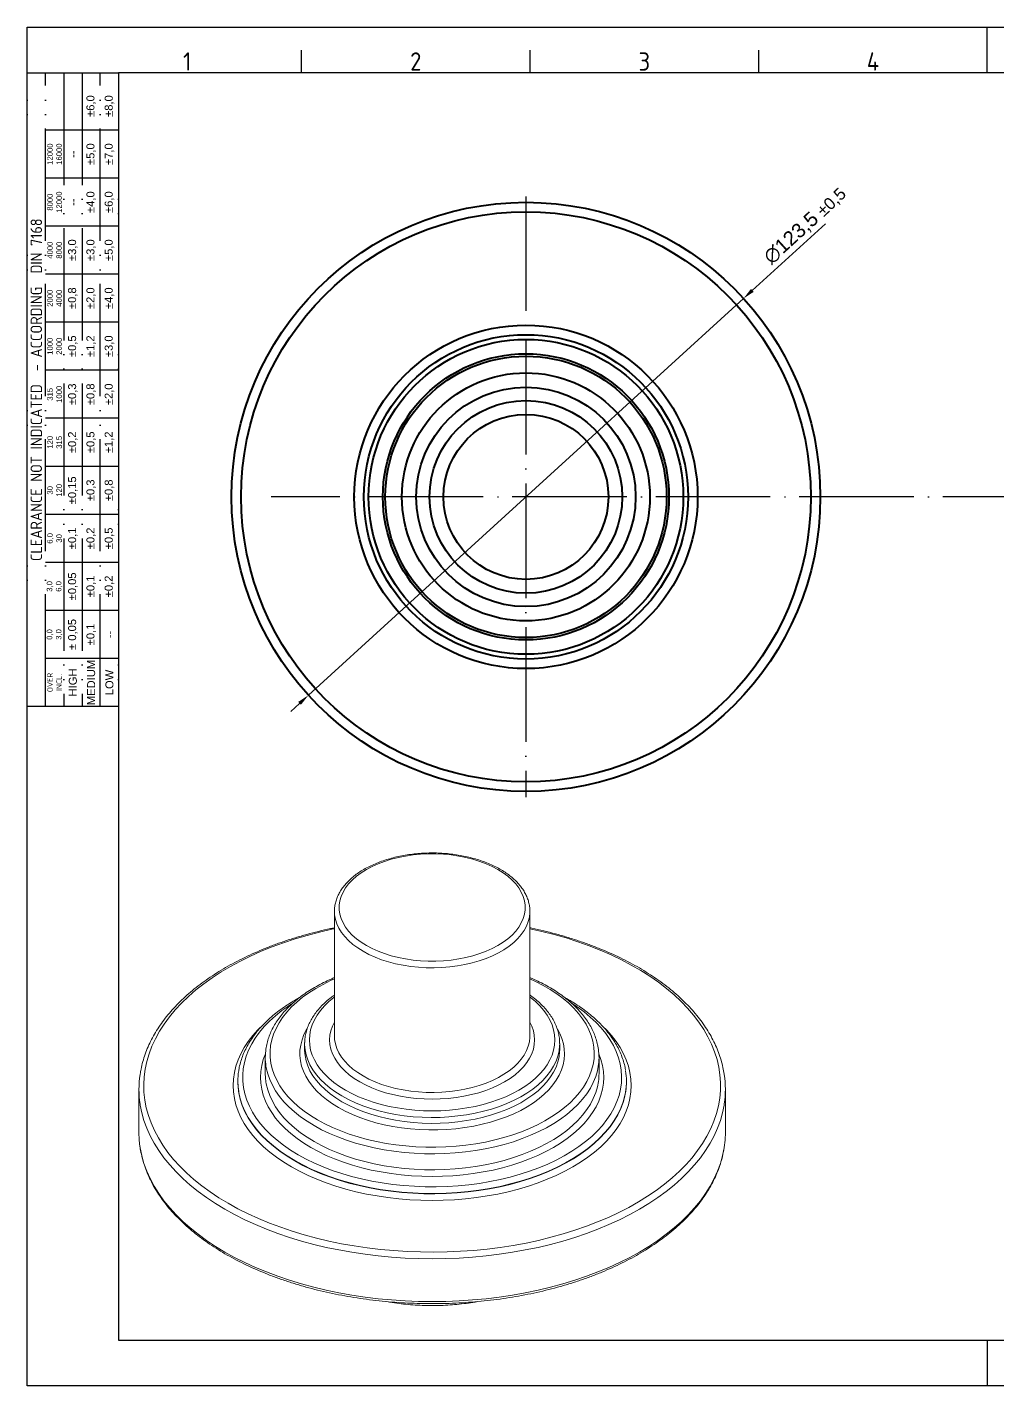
# Model space of a CAD drawing. Header units: millimetres. Extents: x 2452 to 2855, y 1106 to 1391.
# Drawn here: x 2452 to 2655.6, y 1106.5 to 1391.3 of the extents above; entities that cross this region are included whole.
import ezdxf
from ezdxf.enums import TextEntityAlignment as Align

# ---------------------------------------------------------------- set-up
doc = ezdxf.new("R2010")
doc.units = ezdxf.units.MM
doc.linetypes.add('ACAD_ISO04W100', pattern=[30, 24, -3, 0, -3])
doc.linetypes.add('ACAD_ISO05W100', pattern=[33, 24, -3, 0, -3, 0, -3])
for name, color, linetype, lineweight in [('AM_0', 7, 'Continuous', 40), ('AM_4', 1, 'ACAD_ISO04W100', 25), ('AM_5', 3, 'Continuous', 25), ('AM_BOR', 2, 'ACAD_ISO05W100', 35)]:
    doc.layers.add(name, color=color, linetype=linetype, lineweight=lineweight)
doc.styles.add('ACISOTS', font='isocp.shx', dxfattribs={"height": 1})
doc.styles.get("Standard").update_dxf_attribs({"font": 'arial.ttf'})
doc.dimstyles.new('ISO-25', dxfattribs={"dimtxt": 3, "dimasz": 2.5, "dimexe": 1.25, "dimexo": 0.625, "dimtad": 1, "dimtxsty": 'Standard', "dimcen": 2.5, "dimadec": 0, "dimazin": 0, "dimtfac": 1, "dimtmove": 0, "dimatfit": 3, "dimfxl": 1, "dimarcsym": 0})

# ---------------------------------------------------------------- blocks, each defined once
blk = doc.blocks.new('A3 ZTL')
for p, q in [((19.57, 280.82), (19.57, 9.78)), ((401.17, 280.82), (19.57, 280.82)), ((19.57, 9.78), (401.17, 9.78))]:
    blk.add_line(p, q)
at = {"layer": 'AM_BOR', "color": 135, "linetype": 'Continuous', "lineweight": 25}
for p, q in [((0, 0), (0, 290.61)), ((0, 290.61), (410.96, 290.61)), ((410.96, 0), (0, 0))]:
    blk.add_line(p, q, dxfattribs=at)
at = {"layer": 'AM_BOR', "color": 135, "lineweight": 25}
for p, q in [((205.48, 280.82), (205.48, 290.61)), ((58.71, 280.82), (58.71, 285.71)), ((107.63, 280.82), (107.63, 285.71)), ((156.56, 280.82), (156.56, 285.71)), ((3.91, 145.3), (3.91, 280.82)), ((7.83, 280.82), (7.83, 145.3)), ((11.74, 280.82), (11.74, 145.3)), ((15.66, 145.3), (15.66, 280.82)), ((19.57, 268.59), (3.91, 268.59)), ((19.57, 258.32), (3.91, 258.32)), ((19.57, 248.04), (3.91, 248.04)), ((19.57, 237.77), (3.91, 237.77)), ((19.57, 227.5), (3.91, 227.5)), ((19.57, 217.22), (3.91, 217.22)), ((19.57, 206.95), (3.91, 206.95)), ((19.57, 196.67), (3.91, 196.67)), ((19.57, 186.4), (3.91, 186.4)), ((19.57, 176.13), (3.91, 176.13)), ((19.57, 165.85), (3.91, 165.85)), ((19.57, 155.58), (3.91, 155.58)), ((205.48, 9.78), (205.48, 0))]:
    blk.add_line(p, q, dxfattribs=at)
blk.add_lwpolyline([(19.57, 145.3), (0, 145.3), (0, 280.82), (19.57, 280.82)], close=True, dxfattribs=at)
at = {"layer": 'AM_BOR', "color": 135, "lineweight": 25, "style": 'ACISOTS'}
for s, p in [('1', (34.25, 283.27)), ('2', (83.17, 283.27)), ('3', (132.09, 283.27)), ('4', (181.02, 283.27))]:
    blk.add_text(s, height=3.91, dxfattribs=at).set_placement(p, align=Align.MIDDLE)
at = {"layer": 'AM_BOR', "color": 135, "lineweight": 25, "attachment_point": 5, "rotation": 90}
for s, insert, char_height, width in [('±6,0', (13.7, 273.73), 1.712, 10.274), ('±8,0', (17.61, 273.73), 1.712, 10.274), ('12000\\P16000', (5.87, 263.45), 1.174, 10.274), ('±5,0', (13.7, 263.45), 1.712, 10.274), ('±7,0', (17.61, 263.45), 1.712, 10.274), ('--', (9.78, 263.45), 1.712, 10.274), ('8000\\P12000', (5.87, 253.18), 1.174, 10.274), ('--', (9.78, 253.18), 1.712, 10.274), ('±4,0', (13.7, 253.18), 1.712, 10.274), ('±6,0', (17.61, 253.18), 1.712, 10.274), ('{\\Fisocp.shx|c0;CLEARANCE NOT INDICATED  - ACCORDING  DIN 7168}', (1.96, 213.06), 2.4462, 135.5186), ('4000\\P8000', (5.87, 242.91), 1.174, 10.274), ('±3,0', (9.78, 242.91), 1.712, 10.274), ('±3,0', (13.7, 242.91), 1.712, 10.274), ('±5,0', (17.61, 242.91), 1.712, 10.274), ('2000\\P4000', (5.87, 232.63), 1.174, 10.274), ('±0,8', (9.78, 232.63), 1.712, 10.274), ('±2,0', (13.7, 232.63), 1.712, 10.274), ('±4,0', (17.61, 232.63), 1.712, 10.274), ('1000\\P2000', (5.87, 222.36), 1.174, 10.274), ('±0,5', (9.78, 222.36), 1.712, 10.274), ('±1,2', (13.7, 222.36), 1.712, 10.274), ('±3,0', (17.61, 222.36), 1.712, 10.274), ('315\\P1000', (5.87, 212.08), 1.174, 10.274), ('±0,3', (9.78, 212.08), 1.712, 10.274), ('±0,8', (13.7, 212.08), 1.712, 10.274), ('±2,0', (17.61, 212.08), 1.712, 10.274), ('±0,2', (9.78, 201.81), 1.712, 10.274), ('±0,5', (13.7, 201.81), 1.712, 10.274), ('±1,2', (17.61, 201.81), 1.712, 10.274), ('120\\P315', (5.87, 201.81), 1.174, 10.274), ('30\\P120', (5.87, 191.54), 1.174, 10.274), ('±0,15', (9.78, 191.54), 1.712, 10.274), ('±0,3', (13.7, 191.54), 1.712, 10.274), ('±0,8', (17.61, 191.54), 1.712, 10.274), ('±0,1', (9.78, 181.26), 1.712, 10.274), ('±0,2', (13.7, 181.26), 1.712, 10.274), ('±0,5', (17.61, 181.26), 1.712, 10.274), ('6,0\\P30', (5.87, 181.26), 1.174, 10.274), ('3,0\\P6,0', (5.87, 170.99), 1.174, 10.274), ('±0,05', (9.78, 170.99), 1.712, 10.274), ('±0,1', (13.7, 170.99), 1.712, 10.274), ('±0,2', (17.61, 170.99), 1.712, 10.274), ('± 0,05', (9.78, 160.71), 1.712, 10.274), ('\\pt4.69206;±0,1', (13.7, 160.71), 1.7123, 10.274), ('0,0\\P3,0', (5.87, 160.71), 1.174, 10.274), ('--', (17.61, 160.71), 1.712, 10.274), ('MEDIUM', (13.7, 150.44), 1.712, 10.274), ('{\\Fisocp.shx|c0;OVER\\PINCL.}', (5.87, 150.44), 1.1742, 10.274), ('HIGH', (9.78, 150.44), 1.712, 10.274), ('LOW', (17.61, 150.44), 1.712, 10.274)]:
    blk.add_mtext(s, dxfattribs=dict(at, insert=insert, char_height=char_height, width=width))
blk = doc.blocks.new('*D37')
at = {"layer": 'AM_5', "color": 0, "lineweight": -2, "transparency": 16777216}
for p, q in [((2619.4, 1350.11), (2604.07, 1336.14)), ((2510.95, 1251.26), (2602.22, 1334.45)), ((2509.1, 1249.57), (2507.25, 1247.89))]:
    blk.add_line(p, q, dxfattribs=at)
at = {"layer": 'AM_5', "color": 0, "transparency": 16777216}
for points in [[(2603.79, 1336.45), (2604.35, 1335.83), (2602.22, 1334.45)], [(2508.82, 1249.88), (2509.38, 1249.26), (2510.95, 1251.26)]]:
    blk.add_solid(points, dxfattribs=at)
at = {"layer": 'Defpoints', "color": 0, "transparency": 16777216}
for p in [(2602.22, 1334.45), (2510.95, 1251.26)]:
    blk.add_point(p, dxfattribs=at)
at = {"layer": 'AM_5', "color": 0, "transparency": 16777216, "insert": (2612.31, 1347.01), "char_height": 3, "attachment_point": 5, "rotation": 42.3509}
blk.add_mtext('∅123,5', dxfattribs=at)

msp = doc.modelspace()

# ---------------------------------------------------------------- linework, layer by layer
at = {"color": 7, "linetype": 'Continuous', "lineweight": 15}
for p, q in [((2516.41, 1205.953), (2516.41, 1179.823)), ((2557.409, 1206.032), (2557.41, 1205.953)), ((2557.41, 1179.823), (2557.41, 1205.953)), ((2516.41, 1179.823), (2516.41, 1179.732)), ((2510.16, 1178.19), (2510.163, 1178.445)), ((2510.16, 1178.19), (2510.16, 1176.965)), ((2563.659, 1178.239), (2563.66, 1178.19)), ((2563.66, 1176.965), (2563.66, 1178.19)), ((2501.91, 1175.332), (2501.91, 1171.984)), ((2571.91, 1171.984), (2571.91, 1175.332)), ((2475.41, 1168.637), (2475.41, 1159.655)), ((2496.16, 1170.351), (2496.16, 1170.27)), ((2577.66, 1170.27), (2577.66, 1170.351)), ((2598.41, 1159.655), (2598.41, 1168.637))]:
    msp.add_line(p, q, dxfattribs=at)
at = {"color": 7, "linetype": 'Continuous', "lineweight": 15, "flags": 128}
for points in [[(2523.121, 1198.809), (2524.307, 1198.179), (2525.579, 1197.608), (2526.928, 1197.099), (2528.345, 1196.656), (2529.821, 1196.282), (2531.346, 1195.98), (2532.908, 1195.752), (2534.498, 1195.598), (2536.104, 1195.522), (2537.715, 1195.522), (2539.322, 1195.598), (2540.911, 1195.752), (2542.474, 1195.98), (2543.998, 1196.282), (2545.474, 1196.656), (2546.891, 1197.099), (2548.241, 1197.608), (2549.512, 1198.179), (2550.698, 1198.809), (2551.79, 1199.494), (2552.78, 1200.228), (2553.661, 1201.007), (2554.428, 1201.825), (2555.076, 1202.677), (2555.599, 1203.557), (2555.995, 1204.459), (2556.26, 1205.377), (2556.393, 1206.304), (2556.393, 1207.234), (2556.26, 1208.162), (2555.995, 1209.079), (2555.599, 1209.981), (2555.076, 1210.861), (2554.428, 1211.713), (2553.661, 1212.531), (2552.78, 1213.31), (2551.79, 1214.045), (2550.698, 1214.729), (2549.512, 1215.359), (2548.241, 1215.931), (2546.891, 1216.44), (2545.474, 1216.882), (2543.998, 1217.256), (2542.474, 1217.558), (2540.911, 1217.787), (2539.322, 1217.94), (2537.715, 1218.017), (2536.104, 1218.017), (2534.498, 1217.94), (2532.908, 1217.787), (2531.346, 1217.558), (2529.821, 1217.256), (2528.345, 1216.882), (2526.928, 1216.44), (2525.579, 1215.931), (2524.307, 1215.359), (2523.121, 1214.729), (2522.029, 1214.045), (2521.04, 1213.31), (2520.158, 1212.531), (2519.391, 1211.713), (2518.744, 1210.861), (2518.22, 1209.981), (2517.825, 1209.079), (2517.559, 1208.162), (2517.426, 1207.234), (2517.426, 1206.304), (2517.559, 1205.377), (2517.825, 1204.459), (2518.22, 1203.557), (2518.744, 1202.677), (2519.391, 1201.825), (2520.158, 1201.007), (2521.04, 1200.228), (2522.029, 1199.494), (2523.121, 1198.809)], [(2501.91, 1171.984), (2501.947, 1171.051), (2502.043, 1170.224)], [(2496.16, 1170.27), (2496.197, 1169.262), (2496.312, 1168.238)], [(2475.41, 1159.655), (2475.475, 1158.015), (2475.626, 1156.679)], [(2598.162, 1156.47), (2598.344, 1158.015), (2598.41, 1159.655)]]:
    msp.add_lwpolyline(points, dxfattribs=at)
at = {"color": 8, "linetype": 'Continuous', "lineweight": 15, "flags": 128}
for points in [[(2522.414, 1197.584), (2521.294, 1198.285), (2520.276, 1199.035), (2519.366, 1199.83), (2518.57, 1200.665), (2517.892, 1201.534), (2517.338, 1202.432), (2516.911, 1203.352), (2516.613, 1204.29), (2516.447, 1205.238), (2516.41, 1205.976)], [(2557.41, 1205.953), (2557.405, 1205.714), (2557.306, 1204.763), (2557.074, 1203.819), (2556.711, 1202.89), (2556.22, 1201.98), (2555.604, 1201.096), (2554.866, 1200.243), (2554.012, 1199.427), (2553.047, 1198.654), (2551.977, 1197.928), (2550.81, 1197.254), (2549.552, 1196.637), (2548.213, 1196.08), (2546.8, 1195.587), (2545.323, 1195.161), (2543.792, 1194.805), (2542.215, 1194.521), (2540.605, 1194.312), (2538.97, 1194.178), (2537.322, 1194.121), (2535.672, 1194.14), (2534.029, 1194.236), (2532.405, 1194.407), (2530.811, 1194.654), (2529.256, 1194.974), (2527.75, 1195.365), (2526.304, 1195.825), (2524.927, 1196.35), (2523.627, 1196.938), (2522.414, 1197.584)], [(2516.41, 1202.313), (2515.887, 1202.203), (2513.27, 1201.603), (2510.705, 1200.933), (2508.196, 1200.195), (2505.75, 1199.391), (2503.371, 1198.521), (2501.064, 1197.589), (2498.836, 1196.596), (2496.689, 1195.544), (2494.63, 1194.435), (2492.663, 1193.273), (2490.791, 1192.058), (2489.019, 1190.795), (2487.351, 1189.486), (2485.79, 1188.133), (2484.34, 1186.74), (2483.004, 1185.309), (2481.784, 1183.844), (2480.684, 1182.348), (2479.706, 1180.824), (2478.851, 1179.275), (2478.123, 1177.705), (2477.521, 1176.117), (2477.048, 1174.515), (2476.705, 1172.902), (2476.493, 1171.281), (2476.411, 1169.656), (2476.46, 1168.031), (2476.64, 1166.409), (2476.95, 1164.794), (2477.391, 1163.188), (2477.96, 1161.597), (2478.657, 1160.022), (2479.48, 1158.467), (2480.428, 1156.937), (2481.498, 1155.433), (2482.688, 1153.96), (2483.995, 1152.521), (2485.417, 1151.118), (2486.95, 1149.755), (2488.592, 1148.434), (2490.338, 1147.159), (2492.186, 1145.933), (2494.13, 1144.757)], [(2494.13, 1144.757), (2496.166, 1143.635), (2498.291, 1142.568), (2500.5, 1141.56), (2502.787, 1140.612), (2505.149, 1139.727), (2507.579, 1138.906), (2510.072, 1138.152), (2512.624, 1137.465), (2515.228, 1136.847), (2517.88, 1136.3), (2520.572, 1135.825), (2523.3, 1135.422), (2526.057, 1135.094), (2528.838, 1134.84), (2531.637, 1134.66), (2534.446, 1134.556), (2537.262, 1134.528), (2540.076, 1134.575), (2542.883, 1134.698), (2545.678, 1134.896), (2548.454, 1135.169), (2551.204, 1135.516), (2553.924, 1135.937), (2556.606, 1136.43), (2559.247, 1136.995), (2561.838, 1137.63), (2564.376, 1138.334), (2566.854, 1139.105), (2569.268, 1139.943), (2571.611, 1140.844), (2573.879, 1141.807), (2576.067, 1142.829), (2578.17, 1143.91), (2580.184, 1145.046), (2582.105, 1146.235), (2583.927, 1147.474), (2585.647, 1148.76), (2587.262, 1150.092), (2588.768, 1151.465), (2590.162, 1152.877), (2591.44, 1154.326), (2592.6, 1155.807), (2593.64, 1157.317), (2594.556, 1158.854), (2595.348, 1160.414), (2596.013, 1161.993), (2596.551, 1163.589), (2596.959, 1165.197), (2597.237, 1166.814), (2597.384, 1168.437), (2597.4, 1170.063), (2597.286, 1171.687), (2597.04, 1173.306), (2596.665, 1174.917), (2596.16, 1176.516), (2595.526, 1178.1), (2594.766, 1179.665), (2593.88, 1181.207), (2592.871, 1182.725), (2591.741, 1184.214), (2590.492, 1185.67), (2589.127, 1187.092), (2587.649, 1188.475), (2586.061, 1189.817), (2584.367, 1191.115), (2582.57, 1192.367), (2580.673, 1193.568), (2578.683, 1194.718), (2576.601, 1195.812), (2574.434, 1196.85), (2572.185, 1197.828), (2569.86, 1198.745), (2567.464, 1199.598), (2565.001, 1200.386), (2562.478, 1201.107), (2559.899, 1201.759), (2557.41, 1202.313)], [(2516.41, 1191.808), (2515.622, 1191.454), (2514.015, 1190.66), (2512.497, 1189.81), (2511.073, 1188.908), (2509.749, 1187.956), (2508.53, 1186.958), (2507.421, 1185.919), (2506.426, 1184.841), (2505.549, 1183.731), (2504.793, 1182.59), (2504.161, 1181.425), (2503.656, 1180.24), (2503.28, 1179.038), (2503.034, 1177.826), (2502.919, 1176.607), (2502.935, 1175.386), (2503.083, 1174.168), (2503.362, 1172.958), (2503.77, 1171.76), (2504.307, 1170.579), (2504.97, 1169.42), (2505.757, 1168.287), (2506.664, 1167.184), (2507.688, 1166.115), (2508.825, 1165.086), (2510.07, 1164.1), (2511.42, 1163.16), (2512.868, 1162.27)], [(2512.868, 1162.27), (2514.409, 1161.434), (2516.037, 1160.655), (2517.746, 1159.936), (2519.529, 1159.279), (2521.38, 1158.688), (2523.29, 1158.165), (2525.253, 1157.711), (2527.262, 1157.328), (2529.307, 1157.018), (2531.382, 1156.782), (2533.478, 1156.621), (2535.588, 1156.536), (2537.703, 1156.526), (2539.814, 1156.593), (2541.915, 1156.735), (2543.996, 1156.952), (2546.049, 1157.244), (2548.068, 1157.608), (2550.043, 1158.044), (2551.967, 1158.551), (2553.833, 1159.125), (2555.634, 1159.766), (2557.362, 1160.469), (2559.011, 1161.234), (2560.574, 1162.056), (2562.046, 1162.932), (2563.421, 1163.86), (2564.693, 1164.835), (2565.858, 1165.854), (2566.91, 1166.913), (2567.847, 1168.008), (2568.664, 1169.134), (2569.358, 1170.287), (2569.926, 1171.463), (2570.367, 1172.657), (2570.679, 1173.865), (2570.859, 1175.081), (2570.909, 1176.301), (2570.826, 1177.521), (2570.613, 1178.736), (2570.269, 1179.941), (2569.796, 1181.131), (2569.196, 1182.301), (2568.471, 1183.448), (2567.624, 1184.567), (2566.658, 1185.653), (2565.577, 1186.702), (2564.385, 1187.71), (2563.087, 1188.674), (2561.687, 1189.589), (2560.192, 1190.453), (2558.606, 1191.261), (2557.41, 1191.808)], [(2516.41, 1188.002), (2516.296, 1187.915), (2515.247, 1187.043), (2514.309, 1186.131), (2513.487, 1185.182), (2512.783, 1184.202), (2512.203, 1183.195), (2511.748, 1182.167), (2511.422, 1181.122), (2511.225, 1180.067), (2511.16, 1179.007), (2511.225, 1177.946), (2511.422, 1176.891), (2511.748, 1175.847), (2512.203, 1174.819), (2512.783, 1173.812), (2513.487, 1172.832), (2514.309, 1171.883), (2515.247, 1170.97), (2516.296, 1170.098), (2517.449, 1169.272), (2518.702, 1168.495)], [(2518.702, 1168.495), (2520.047, 1167.772), (2521.478, 1167.107), (2522.988, 1166.501), (2524.569, 1165.96), (2526.213, 1165.485), (2527.911, 1165.079), (2529.655, 1164.744), (2531.436, 1164.481), (2533.245, 1164.293), (2535.073, 1164.179), (2536.91, 1164.142), (2538.747, 1164.179), (2540.574, 1164.293), (2542.383, 1164.481), (2544.164, 1164.744), (2545.908, 1165.079), (2547.607, 1165.485), (2549.25, 1165.96), (2550.831, 1166.501), (2552.341, 1167.107), (2553.772, 1167.772), (2555.118, 1168.495), (2556.37, 1169.272), (2557.524, 1170.098), (2558.572, 1170.97), (2559.51, 1171.883), (2560.333, 1172.832), (2561.036, 1173.812), (2561.617, 1174.819), (2562.071, 1175.847), (2562.397, 1176.891), (2562.594, 1177.946), (2562.66, 1179.007), (2562.594, 1180.067), (2562.397, 1181.122), (2562.071, 1182.167), (2561.617, 1183.195), (2561.036, 1184.202), (2560.333, 1185.182), (2559.51, 1186.131), (2558.572, 1187.043), (2557.524, 1187.915), (2557.41, 1188.002)], [(2507.412, 1186.55), (2506.852, 1186.184), (2505.403, 1185.159), (2504.059, 1184.088), (2502.824, 1182.974), (2501.702, 1181.821), (2500.698, 1180.632), (2499.813, 1179.412), (2499.052, 1178.165), (2498.417, 1176.894), (2497.909, 1175.604), (2497.532, 1174.3), (2497.284, 1172.985), (2497.169, 1171.664), (2497.185, 1170.341), (2497.334, 1169.022), (2497.614, 1167.709), (2498.024, 1166.408), (2498.564, 1165.122), (2499.231, 1163.857), (2500.023, 1162.616), (2500.938, 1161.403), (2501.972, 1160.223), (2503.122, 1159.08), (2504.385, 1157.976), (2505.755, 1156.916), (2507.229, 1155.904), (2508.802, 1154.942)], [(2508.802, 1154.942), (2510.468, 1154.034), (2512.222, 1153.183), (2514.058, 1152.392), (2515.97, 1151.663), (2517.951, 1150.999), (2519.995, 1150.402), (2522.096, 1149.874), (2524.245, 1149.417), (2526.437, 1149.031), (2528.664, 1148.72), (2530.918, 1148.483), (2533.192, 1148.321), (2535.478, 1148.236), (2537.769, 1148.226), (2540.057, 1148.293), (2542.335, 1148.435), (2544.594, 1148.654), (2546.828, 1148.947), (2549.029, 1149.313), (2551.19, 1149.753), (2553.304, 1150.263), (2555.363, 1150.843), (2557.361, 1151.491), (2559.29, 1152.204), (2561.146, 1152.98), (2562.921, 1153.816), (2564.609, 1154.71), (2566.206, 1155.658), (2567.705, 1156.658), (2569.102, 1157.707), (2570.392, 1158.8), (2571.57, 1159.934), (2572.634, 1161.105), (2573.579, 1162.31), (2574.402, 1163.544), (2575.1, 1164.804), (2575.672, 1166.085), (2576.115, 1167.382), (2576.428, 1168.693), (2576.609, 1170.011), (2576.659, 1171.333), (2576.576, 1172.655), (2576.362, 1173.972), (2576.016, 1175.279), (2575.541, 1176.573), (2574.938, 1177.849), (2574.208, 1179.103), (2573.354, 1180.33), (2572.379, 1181.527), (2571.286, 1182.689), (2570.079, 1183.813), (2568.762, 1184.896), (2567.339, 1185.932), (2566.159, 1186.707)], [(2521.707, 1170.23), (2520.561, 1170.946), (2519.516, 1171.711), (2518.578, 1172.522), (2517.753, 1173.372), (2517.046, 1174.257), (2516.462, 1175.171), (2516.004, 1176.109), (2515.674, 1177.065), (2515.476, 1178.033), (2515.41, 1179.007), (2515.476, 1179.981), (2515.674, 1180.948), (2516.004, 1181.904), (2516.41, 1182.748)], [(2557.41, 1182.748), (2557.816, 1181.904), (2558.145, 1180.948), (2558.343, 1179.981), (2558.41, 1179.007), (2558.343, 1178.033), (2558.145, 1177.065), (2557.816, 1176.109), (2557.357, 1175.171), (2556.773, 1174.257), (2556.066, 1173.372), (2555.241, 1172.522), (2554.303, 1171.711), (2553.258, 1170.946), (2552.112, 1170.23), (2550.873, 1169.569), (2549.547, 1168.965), (2548.143, 1168.424), (2546.67, 1167.948), (2545.137, 1167.54), (2543.553, 1167.203), (2541.929, 1166.938), (2540.273, 1166.748), (2538.596, 1166.633), (2536.91, 1166.595), (2535.223, 1166.633), (2533.546, 1166.748), (2531.891, 1166.938), (2530.266, 1167.203), (2528.682, 1167.54), (2527.149, 1167.948), (2525.676, 1168.424), (2524.272, 1168.965), (2522.946, 1169.569), (2521.707, 1170.23)], [(2507.388, 1152.411), (2505.779, 1153.393), (2504.268, 1154.426), (2502.86, 1155.506), (2501.559, 1156.63), (2500.369, 1157.795), (2499.294, 1158.996), (2498.338, 1160.23), (2497.502, 1161.493), (2496.791, 1162.781), (2496.206, 1164.09), (2495.749, 1165.416), (2495.422, 1166.755), (2495.225, 1168.102), (2495.16, 1169.453), (2495.225, 1170.805), (2495.422, 1172.152), (2495.749, 1173.49), (2496.206, 1174.816), (2496.791, 1176.125), (2497.502, 1177.414), (2498.338, 1178.677), (2499.294, 1179.911), (2500.369, 1181.112), (2500.864, 1181.614)], [(2573.168, 1181.402), (2573.45, 1181.112), (2574.525, 1179.911), (2575.482, 1178.677), (2576.317, 1177.414), (2577.028, 1176.125), (2577.613, 1174.816), (2578.07, 1173.49), (2578.397, 1172.152), (2578.594, 1170.805), (2578.66, 1169.453), (2578.594, 1168.102), (2578.397, 1166.755), (2578.07, 1165.416), (2577.613, 1164.09), (2577.028, 1162.781), (2576.317, 1161.493), (2575.482, 1160.23), (2574.525, 1158.996), (2573.45, 1157.795), (2572.26, 1156.63), (2570.959, 1155.506), (2569.551, 1154.426), (2568.04, 1153.393), (2566.431, 1152.411), (2564.73, 1151.482), (2562.94, 1150.61), (2561.069, 1149.797), (2559.122, 1149.046), (2557.105, 1148.359), (2555.024, 1147.738), (2552.887, 1147.186), (2550.699, 1146.704), (2548.467, 1146.293), (2546.2, 1145.956), (2543.903, 1145.692), (2541.584, 1145.503), (2539.251, 1145.389), (2536.91, 1145.351), (2534.569, 1145.389), (2532.235, 1145.503), (2529.916, 1145.692), (2527.619, 1145.956), (2525.352, 1146.293), (2523.12, 1146.704), (2520.933, 1147.186), (2518.795, 1147.738), (2516.714, 1148.359), (2514.697, 1149.046), (2512.75, 1149.797), (2510.879, 1150.61), (2509.09, 1151.482), (2507.388, 1152.411)], [(2517.287, 1164.821), (2515.98, 1165.63), (2514.773, 1166.488), (2513.671, 1167.393), (2512.68, 1168.339), (2511.805, 1169.323), (2511.049, 1170.339), (2510.416, 1171.383), (2509.91, 1172.449), (2509.532, 1173.534), (2509.285, 1174.63), (2509.169, 1175.734), (2509.185, 1176.84), (2509.334, 1177.942), (2509.614, 1179.036), (2510.024, 1180.117), (2510.563, 1181.178), (2510.67, 1181.362)], [(2516.41, 1179.732), (2516.447, 1179.109), (2516.613, 1178.161), (2516.911, 1177.223), (2517.338, 1176.303), (2517.892, 1175.405), (2518.57, 1174.536), (2519.366, 1173.701), (2520.276, 1172.906), (2521.294, 1172.156), (2522.414, 1171.455)], [(2563.174, 1181.32), (2563.672, 1180.384), (2564.115, 1179.308), (2564.427, 1178.217), (2564.609, 1177.116), (2564.659, 1176.011), (2564.576, 1174.906), (2564.361, 1173.807), (2564.016, 1172.719), (2563.542, 1171.648), (2562.94, 1170.598), (2562.215, 1169.574), (2561.369, 1168.582), (2560.406, 1167.626), (2559.332, 1166.71), (2558.15, 1165.84), (2556.868, 1165.018), (2555.49, 1164.25), (2554.024, 1163.538), (2552.476, 1162.887), (2550.854, 1162.298), (2549.165, 1161.776), (2547.418, 1161.322), (2545.621, 1160.939), (2543.783, 1160.628), (2541.912, 1160.392), (2540.017, 1160.23), (2538.107, 1160.144), (2536.191, 1160.134), (2534.279, 1160.201), (2532.379, 1160.344), (2530.501, 1160.562), (2528.654, 1160.854), (2526.846, 1161.22), (2525.086, 1161.656), (2523.382, 1162.162), (2521.742, 1162.734), (2520.175, 1163.37), (2518.688, 1164.067), (2517.287, 1164.821)], [(2522.414, 1171.455), (2523.627, 1170.809), (2524.927, 1170.221), (2526.304, 1169.696), (2527.75, 1169.236), (2529.256, 1168.845), (2530.811, 1168.525), (2532.405, 1168.278), (2534.029, 1168.106), (2535.672, 1168.01), (2537.322, 1167.991), (2538.97, 1168.049), (2540.605, 1168.183), (2542.215, 1168.392), (2543.792, 1168.676), (2545.323, 1169.031), (2546.8, 1169.457), (2548.213, 1169.95), (2549.552, 1170.507), (2550.81, 1171.125), (2551.977, 1171.799), (2553.047, 1172.525), (2554.012, 1173.298), (2554.866, 1174.114), (2555.604, 1174.966), (2556.22, 1175.85), (2556.711, 1176.76), (2557.074, 1177.69), (2557.306, 1178.634), (2557.405, 1179.585), (2557.41, 1179.823)], [(2517.994, 1167.271), (2516.707, 1168.068), (2515.521, 1168.916), (2514.441, 1169.81), (2513.473, 1170.746), (2512.622, 1171.719), (2511.891, 1172.724), (2511.286, 1173.756), (2510.808, 1174.811), (2510.46, 1175.882), (2510.244, 1176.965), (2510.161, 1178.054), (2510.16, 1178.19)], [(2510.16, 1176.965), (2510.161, 1176.829), (2510.244, 1175.74), (2510.46, 1174.657), (2510.808, 1173.586), (2511.286, 1172.532), (2511.891, 1171.499), (2512.622, 1170.494), (2513.473, 1169.521), (2514.441, 1168.585), (2515.521, 1167.691), (2516.707, 1166.843), (2517.994, 1166.046)], [(2563.66, 1178.19), (2563.65, 1177.781), (2563.534, 1176.694), (2563.284, 1175.613), (2562.904, 1174.545), (2562.394, 1173.496), (2561.757, 1172.47), (2560.996, 1171.472), (2560.115, 1170.508), (2559.119, 1169.583), (2558.011, 1168.7), (2556.799, 1167.864), (2555.488, 1167.08), (2554.084, 1166.351), (2552.595, 1165.681), (2551.027, 1165.073), (2549.389, 1164.531), (2547.689, 1164.057), (2545.935, 1163.653), (2544.137, 1163.322), (2542.302, 1163.065), (2540.44, 1162.883), (2538.561, 1162.777), (2536.674, 1162.748), (2534.787, 1162.796), (2532.912, 1162.921), (2531.056, 1163.122), (2529.229, 1163.398), (2527.441, 1163.748), (2525.7, 1164.169), (2524.014, 1164.661), (2522.393, 1165.219), (2520.845, 1165.843), (2519.376, 1166.528), (2517.994, 1167.271)], [(2517.994, 1166.046), (2519.376, 1165.303), (2520.845, 1164.618), (2522.393, 1163.995), (2524.014, 1163.436), (2525.7, 1162.944), (2527.441, 1162.523), (2529.229, 1162.173), (2531.056, 1161.897), (2532.912, 1161.696), (2534.787, 1161.572), (2536.674, 1161.524), (2538.561, 1161.552), (2540.44, 1161.658), (2542.302, 1161.84), (2544.137, 1162.097), (2545.935, 1162.429), (2547.689, 1162.832), (2549.389, 1163.306), (2551.027, 1163.849), (2552.595, 1164.456), (2554.084, 1165.126), (2555.488, 1165.855), (2556.799, 1166.639), (2558.011, 1167.475), (2559.119, 1168.358), (2560.115, 1169.284), (2560.996, 1170.248), (2561.757, 1171.245), (2562.394, 1172.271), (2562.904, 1173.321), (2563.284, 1174.388), (2563.534, 1175.469), (2563.65, 1176.557), (2563.66, 1176.965)], [(2511.454, 1156.473), (2509.963, 1157.387), (2508.571, 1158.351), (2507.282, 1159.362), (2506.101, 1160.416), (2505.033, 1161.51), (2504.081, 1162.639), (2503.249, 1163.798), (2502.54, 1164.985), (2501.956, 1166.194), (2501.499, 1167.422), (2501.172, 1168.663), (2500.975, 1169.913), (2500.91, 1171.168), (2500.975, 1172.423), (2501.172, 1173.673), (2501.499, 1174.914), (2501.934, 1176.091)], [(2512.161, 1161.045), (2510.684, 1161.952), (2509.307, 1162.909), (2508.035, 1163.914), (2506.872, 1164.962), (2505.823, 1166.049), (2504.892, 1167.171), (2504.082, 1168.324), (2503.397, 1169.504), (2502.839, 1170.706), (2502.411, 1171.926), (2502.113, 1173.158), (2502.051, 1173.515)], [(2571.885, 1176.091), (2572.32, 1174.914), (2572.647, 1173.673), (2572.844, 1172.423), (2572.91, 1171.168), (2572.844, 1169.913), (2572.647, 1168.663), (2572.32, 1167.422), (2571.863, 1166.194), (2571.28, 1164.985), (2570.57, 1163.798), (2569.738, 1162.639), (2568.786, 1161.51), (2567.718, 1160.416), (2566.537, 1159.362), (2565.248, 1158.351), (2563.856, 1157.387), (2562.365, 1156.473), (2560.782, 1155.612), (2559.111, 1154.808), (2557.36, 1154.064), (2555.534, 1153.383), (2553.64, 1152.766), (2551.684, 1152.217), (2549.675, 1151.736), (2547.62, 1151.327), (2545.525, 1150.989), (2543.399, 1150.726), (2541.249, 1150.537), (2539.083, 1150.424), (2536.91, 1150.386), (2534.736, 1150.424), (2532.57, 1150.537), (2530.42, 1150.726), (2528.294, 1150.989), (2526.199, 1151.327), (2524.144, 1151.736), (2522.135, 1152.217), (2520.18, 1152.766), (2518.285, 1153.383), (2516.459, 1154.064), (2514.708, 1154.808), (2513.037, 1155.612), (2511.454, 1156.473)], [(2571.758, 1173.452), (2571.574, 1172.541), (2571.211, 1171.314), (2570.717, 1170.103), (2570.095, 1168.911), (2569.348, 1167.744), (2568.477, 1166.606), (2567.486, 1165.5), (2566.38, 1164.432), (2565.162, 1163.406), (2563.836, 1162.424), (2562.409, 1161.492), (2560.884, 1160.612), (2559.269, 1159.788), (2557.569, 1159.023), (2555.791, 1158.319), (2553.941, 1157.681), (2552.026, 1157.109), (2550.054, 1156.606), (2548.032, 1156.175), (2545.968, 1155.816), (2543.87, 1155.531), (2541.745, 1155.321), (2539.602, 1155.187), (2537.449, 1155.13), (2535.293, 1155.149), (2533.144, 1155.245), (2531.009, 1155.416), (2528.896, 1155.664), (2526.814, 1155.986), (2524.77, 1156.381), (2522.772, 1156.849), (2520.828, 1157.386), (2518.945, 1157.992), (2517.13, 1158.663), (2515.39, 1159.398), (2513.731, 1160.193), (2512.161, 1161.045)], [(2496.312, 1168.238), (2496.363, 1167.922), (2496.661, 1166.59), (2497.091, 1165.269), (2497.65, 1163.965), (2498.338, 1162.682), (2499.151, 1161.423), (2500.088, 1160.193), (2501.144, 1158.996), (2502.317, 1157.835), (2503.603, 1156.716), (2504.998, 1155.64), (2506.497, 1154.612), (2508.095, 1153.635)], [(2508.095, 1153.717), (2506.497, 1154.694), (2504.998, 1155.722), (2503.603, 1156.797), (2502.317, 1157.917), (2501.144, 1159.077), (2500.088, 1160.274), (2499.151, 1161.504), (2498.338, 1162.763), (2497.65, 1164.047), (2497.091, 1165.351), (2496.661, 1166.671), (2496.363, 1168.004), (2496.333, 1168.182)], [(2502.043, 1170.224), (2502.113, 1169.811), (2502.411, 1168.578), (2502.839, 1167.359), (2503.397, 1166.156), (2504.082, 1164.977), (2504.892, 1163.823), (2505.823, 1162.701), (2506.872, 1161.614), (2508.035, 1160.566), (2509.307, 1159.561), (2510.684, 1158.604), (2512.161, 1157.697)], [(2577.502, 1168.285), (2577.324, 1167.336), (2576.959, 1166.009), (2576.465, 1164.697), (2575.841, 1163.402), (2575.09, 1162.13), (2574.215, 1160.886), (2573.218, 1159.672), (2572.103, 1158.492), (2570.873, 1157.352), (2569.532, 1156.254), (2568.084, 1155.202), (2566.535, 1154.199), (2564.89, 1153.249), (2563.153, 1152.355), (2561.33, 1151.519), (2559.428, 1150.745), (2557.452, 1150.035), (2555.41, 1149.391), (2553.307, 1148.815), (2551.15, 1148.31), (2548.947, 1147.877), (2546.705, 1147.517), (2544.431, 1147.231), (2542.132, 1147.021), (2539.817, 1146.887), (2537.491, 1146.829), (2535.164, 1146.849), (2532.843, 1146.944), (2530.535, 1147.117), (2528.248, 1147.365), (2525.988, 1147.687), (2523.765, 1148.084), (2521.584, 1148.554), (2519.454, 1149.095), (2517.38, 1149.704), (2515.37, 1150.382), (2513.431, 1151.124), (2511.567, 1151.929), (2509.787, 1152.795), (2508.095, 1153.717)], [(2508.095, 1153.635), (2509.787, 1152.713), (2511.567, 1151.848), (2513.431, 1151.043), (2515.37, 1150.3), (2517.38, 1149.623), (2519.454, 1149.013), (2521.584, 1148.472), (2523.765, 1148.003), (2525.988, 1147.606), (2528.248, 1147.283), (2530.535, 1147.035), (2532.843, 1146.863), (2535.164, 1146.767), (2537.491, 1146.748), (2539.817, 1146.805), (2542.132, 1146.939), (2544.431, 1147.149), (2546.705, 1147.435), (2548.947, 1147.795), (2551.15, 1148.229), (2553.307, 1148.734), (2555.41, 1149.309), (2557.452, 1149.953), (2559.428, 1150.663), (2561.33, 1151.437), (2563.153, 1152.273), (2564.89, 1153.167), (2566.535, 1154.117), (2568.084, 1155.12), (2569.532, 1156.172), (2570.873, 1157.27), (2572.103, 1158.411), (2573.218, 1159.59), (2574.215, 1160.804), (2575.09, 1162.049), (2575.841, 1163.321), (2576.465, 1164.615), (2576.959, 1165.928), (2577.324, 1167.255), (2577.482, 1168.073)], [(2512.161, 1157.697), (2513.731, 1156.845), (2515.39, 1156.05), (2517.13, 1155.315), (2518.945, 1154.644), (2520.828, 1154.038), (2522.772, 1153.501), (2524.77, 1153.034), (2526.814, 1152.638), (2528.896, 1152.316), (2531.009, 1152.069), (2533.144, 1151.897), (2535.293, 1151.801), (2537.449, 1151.782), (2539.602, 1151.839), (2541.745, 1151.973), (2543.87, 1152.183), (2545.968, 1152.468), (2548.032, 1152.827), (2550.054, 1153.258), (2552.026, 1153.761), (2553.941, 1154.333), (2555.791, 1154.972), (2557.569, 1155.675), (2559.269, 1156.44), (2560.884, 1157.264), (2562.409, 1158.144), (2563.836, 1159.077), (2565.162, 1160.058), (2566.38, 1161.085), (2567.486, 1162.153), (2568.477, 1163.258), (2569.348, 1164.396), (2570.095, 1165.563), (2570.717, 1166.755), (2571.211, 1167.966), (2571.574, 1169.193), (2571.788, 1170.3)], [(2493.423, 1143.532), (2491.461, 1144.718), (2489.596, 1145.956), (2487.832, 1147.241), (2486.172, 1148.573), (2484.621, 1149.947), (2483.182, 1151.361), (2481.857, 1152.812), (2480.65, 1154.296), (2479.563, 1155.811), (2478.598, 1157.354), (2477.757, 1158.921), (2477.043, 1160.508), (2476.457, 1162.113), (2475.999, 1163.732), (2475.672, 1165.361), (2475.645, 1165.532)], [(2598.186, 1165.611), (2598.147, 1165.361), (2597.82, 1163.732), (2597.362, 1162.113), (2596.776, 1160.508), (2596.062, 1158.921), (2595.221, 1157.354), (2594.257, 1155.811), (2593.169, 1154.296), (2591.962, 1152.812), (2590.637, 1151.361), (2589.198, 1149.947), (2587.647, 1148.573), (2585.988, 1147.241), (2584.224, 1145.956), (2582.359, 1144.718), (2580.397, 1143.532), (2578.342, 1142.399), (2576.199, 1141.323), (2573.972, 1140.305), (2571.665, 1139.347), (2569.285, 1138.451), (2566.836, 1137.62), (2564.323, 1136.856), (2561.751, 1136.159), (2559.126, 1135.531), (2556.454, 1134.974), (2553.74, 1134.489), (2550.99, 1134.077), (2548.21, 1133.738), (2545.406, 1133.474), (2542.584, 1133.285), (2539.75, 1133.171), (2536.91, 1133.133), (2534.069, 1133.171), (2531.235, 1133.285), (2528.413, 1133.474), (2525.609, 1133.738), (2522.829, 1134.077), (2520.079, 1134.489), (2517.365, 1134.974), (2514.693, 1135.531), (2512.068, 1136.159), (2509.497, 1136.856), (2506.983, 1137.62), (2504.534, 1138.451), (2502.154, 1139.347), (2499.848, 1140.305), (2497.621, 1141.323), (2495.477, 1142.399), (2493.423, 1143.532)], [(2475.626, 1156.679), (2475.672, 1156.379), (2475.999, 1154.75), (2476.457, 1153.131), (2477.043, 1151.526), (2477.757, 1149.939), (2478.598, 1148.372), (2479.563, 1146.829), (2480.65, 1145.314), (2481.857, 1143.83), (2483.182, 1142.379), (2484.621, 1140.965), (2486.172, 1139.591), (2487.832, 1138.259), (2489.596, 1136.974), (2491.461, 1135.736), (2493.423, 1134.55), (2495.477, 1133.418), (2497.621, 1132.341), (2499.848, 1131.323), (2502.154, 1130.365), (2504.534, 1129.469), (2506.983, 1128.638), (2509.497, 1127.874), (2512.068, 1127.177), (2514.693, 1126.549), (2517.365, 1125.992), (2520.079, 1125.507), (2522.829, 1125.095), (2525.609, 1124.756), (2528.413, 1124.492), (2531.235, 1124.303), (2534.069, 1124.189), (2536.91, 1124.152), (2539.75, 1124.189), (2542.584, 1124.303), (2545.406, 1124.492), (2548.21, 1124.756), (2550.99, 1125.095), (2553.74, 1125.507), (2556.454, 1125.992), (2559.126, 1126.549), (2561.751, 1127.177), (2564.323, 1127.874), (2566.836, 1128.638), (2569.285, 1129.469), (2571.665, 1130.365), (2573.972, 1131.323), (2576.199, 1132.341), (2578.342, 1133.418), (2580.397, 1134.55), (2582.359, 1135.736), (2584.224, 1136.974), (2585.988, 1138.259), (2587.647, 1139.591), (2589.198, 1140.965), (2590.637, 1142.379), (2591.962, 1143.83), (2593.169, 1145.314), (2594.257, 1146.829), (2595.221, 1148.372), (2596.062, 1149.939), (2596.776, 1151.526), (2597.362, 1153.131), (2597.82, 1154.75), (2598.147, 1156.379), (2598.162, 1156.47)]]:
    msp.add_lwpolyline(points, dxfattribs=at)
at = {"color": 7, "linetype": 'Continuous', "lineweight": 15}
for centre, radius, start, end in [((2513.638, 1175.332), 11.728, 170.91777, 188.91525), ((2560.181, 1175.332), 11.729, 350.77403, 8.74133), ((2495.998, 1168.637), 20.589, 171.31027, 188.67356), ((2509.813, 1170.351), 13.654, 170.94631, 189.14424), ((2560.164, 1171.987), 11.745, 351.74071, 359.98575), ((2564.008, 1170.352), 13.652, 351.29464, 9.20059), ((2577.823, 1168.637), 20.586, 351.54757, 8.6546), ((2563.975, 1170.273), 13.685, 350.74822, 359.98469)]:
    msp.add_arc(centre, radius, start, end, dxfattribs=at)
for points, knots in [([(2557.398, 1206.04), (2557.393, 1206.275), (2557.382, 1206.824), (2557.227, 1207.68), (2556.956, 1208.602), (2556.567, 1209.508), (2556.065, 1210.392), (2555.452, 1211.252), (2554.73, 1212.081), (2553.903, 1212.875), (2552.976, 1213.628), (2551.955, 1214.335), (2550.847, 1214.993), (2549.658, 1215.597), (2548.397, 1216.144), (2547.071, 1216.632), (2545.687, 1217.058), (2544.255, 1217.419), (2542.781, 1217.715), (2541.274, 1217.945), (2539.742, 1218.105), (2538.195, 1218.198), (2536.641, 1218.22), (2535.088, 1218.174), (2533.546, 1218.058), (2532.022, 1217.873), (2530.526, 1217.621), (2529.066, 1217.302), (2527.649, 1216.918), (2526.285, 1216.471), (2524.98, 1215.962), (2523.742, 1215.395), (2522.578, 1214.771), (2521.496, 1214.093), (2520.501, 1213.364), (2519.602, 1212.589), (2518.803, 1211.771), (2518.111, 1210.916), (2517.532, 1210.028), (2517.069, 1209.116), (2516.723, 1208.186), (2516.506, 1207.245), (2516.407, 1206.506), (2516.42, 1206.085), (2516.423, 1205.978)], [0, 0, 0, 0, 0.0175868, 0.0410164, 0.0644967, 0.0881114, 0.1119156, 0.1359287, 0.1601377, 0.1845069, 0.2089912, 0.2335474, 0.2581397, 0.2827407, 0.3073321, 0.3319065, 0.356461, 0.3809955, 0.4055118, 0.4300129, 0.4545021, 0.4789833, 0.5034606, 0.527938, 0.5524188, 0.5769067, 0.601406, 0.6259209, 0.6504553, 0.6750129, 0.6995968, 0.7242087, 0.748848, 0.7735111, 0.7981885, 0.8228558, 0.8474825, 0.8720265, 0.8964379, 0.9206669, 0.9446781, 0.9684651, 0.9920593, 1, 1, 1, 1]), ([(2516.41, 1202.51), (2516.137, 1202.456), (2515.014, 1202.234), (2513.082, 1201.779), (2510.62, 1201.144), (2508.21, 1200.442), (2505.853, 1199.68), (2503.556, 1198.859), (2501.323, 1197.979), (2499.157, 1197.042), (2497.063, 1196.051), (2495.045, 1195.006), (2493.107, 1193.91), (2491.252, 1192.764), (2489.484, 1191.571), (2487.808, 1190.333), (2486.225, 1189.052), (2484.741, 1187.73), (2483.356, 1186.371), (2482.075, 1184.976), (2480.9, 1183.548), (2479.834, 1182.091), (2478.878, 1180.607), (2478.036, 1179.1), (2477.308, 1177.573), (2476.694, 1176.029), (2476.202, 1174.47), (2475.854, 1173.076), (2475.72, 1172.198), (2475.667, 1171.847)], [0, 0, 0, 0, 0.0123519, 0.0508766, 0.0894072, 0.1279443, 0.1664886, 0.2050403, 0.2435999, 0.2821674, 0.3207429, 0.359326, 0.3979158, 0.4365113, 0.4751105, 0.5137102, 0.5523062, 0.5908935, 0.629466, 0.6680162, 0.7065357, 0.745015, 0.7834441, 0.8218135, 0.8601149, 0.8983426, 0.9364942, 0.9745724, 1, 1, 1, 1]), ([(2598.162, 1171.834), (2598.084, 1172.301), (2597.92, 1173.292), (2597.524, 1174.796), (2597.009, 1176.346), (2596.375, 1177.88), (2595.627, 1179.397), (2594.766, 1180.894), (2593.794, 1182.367), (2592.711, 1183.814), (2591.52, 1185.231), (2590.223, 1186.617), (2588.823, 1187.967), (2587.323, 1189.279), (2585.726, 1190.552), (2584.035, 1191.781), (2582.254, 1192.965), (2580.385, 1194.102), (2578.434, 1195.189), (2576.403, 1196.225), (2574.296, 1197.207), (2572.119, 1198.134), (2569.874, 1199.004), (2567.566, 1199.815), (2565.2, 1200.566), (2562.781, 1201.258), (2560.31, 1201.881), (2558.516, 1202.298), (2557.537, 1202.488), (2557.41, 1202.513)], [0, 0, 0, 0, 0.0338084, 0.0717541, 0.1097511, 0.1478119, 0.1859437, 0.2241488, 0.2624248, 0.3007659, 0.3391643, 0.3776107, 0.4160958, 0.4546107, 0.4931472, 0.5316985, 0.5702587, 0.6088232, 0.6473877, 0.6859496, 0.7245069, 0.7630587, 0.801604, 0.8401428, 0.8786748, 0.9172002, 0.9557193, 0.9942326, 1, 1, 1, 1]), ([(2516.41, 1192.069), (2516.178, 1191.974), (2515.392, 1191.649), (2514.123, 1191.035), (2512.609, 1190.232), (2511.18, 1189.374), (2509.837, 1188.468), (2508.584, 1187.514), (2507.427, 1186.518), (2506.371, 1185.481), (2505.418, 1184.407), (2504.574, 1183.301), (2503.841, 1182.166), (2503.223, 1181.007), (2502.718, 1179.83), (2502.343, 1178.637), (2502.13, 1177.788), (2502.077, 1177.336), (2502.071, 1177.288)], [0, 0, 0, 0, 0.0287828, 0.097916, 0.1670819, 0.2362762, 0.3054907, 0.3747093, 0.4439067, 0.5130523, 0.582107, 0.6510231, 0.7197487, 0.7882326, 0.8564339, 0.9243318, 0.9919352, 1, 1, 1, 1]), ([(2571.752, 1177.214), (2571.713, 1177.475), (2571.613, 1178.135), (2571.319, 1179.185), (2570.888, 1180.361), (2570.338, 1181.52), (2569.676, 1182.658), (2568.902, 1183.771), (2568.019, 1184.856), (2567.029, 1185.909), (2565.936, 1186.926), (2564.744, 1187.902), (2563.458, 1188.835), (2562.081, 1189.721), (2560.621, 1190.559), (2559.074, 1191.337), (2558, 1191.843), (2557.424, 1192.073), (2557.41, 1192.078)], [0, 0, 0, 0, 0.04349807, 0.11040684, 0.177505, 0.24485609, 0.31249096, 0.3804091, 0.44858502, 0.5169774, 0.58553826, 0.65422029, 0.72298158, 0.79178787, 0.86061289, 0.92943324, 0.99823751, 1, 1, 1, 1]), ([(2509.094, 1187.883), (2508.632, 1187.626), (2507.639, 1187.072), (2506.215, 1186.161), (2504.807, 1185.165), (2503.494, 1184.123), (2502.277, 1183.04), (2501.161, 1181.918), (2500.15, 1180.76), (2499.247, 1179.57), (2498.456, 1178.352), (2497.778, 1177.111), (2497.214, 1175.849), (2496.774, 1174.572), (2496.483, 1173.489), (2496.386, 1172.829), (2496.353, 1172.603)], [0, 0, 0, 0, 0.0652146, 0.1403328, 0.2154631, 0.2905876, 0.3656857, 0.4407308, 0.5156898, 0.5905237, 0.6651902, 0.7396476, 0.8138614, 0.8878113, 0.9614983, 1, 1, 1, 1]), ([(2516.41, 1188.412), (2516.169, 1188.243), (2515.544, 1187.804), (2514.639, 1187.043), (2513.688, 1186.137), (2512.845, 1185.191), (2512.11, 1184.212), (2511.488, 1183.204), (2510.982, 1182.173), (2510.592, 1181.125), (2510.328, 1180.065), (2510.187, 1179.176), (2510.181, 1178.642), (2510.178, 1178.464)], [0, 0, 0, 0, 0.0624306, 0.1625267, 0.2625356, 0.3623659, 0.4619035, 0.5610223, 0.6596035, 0.7575652, 0.8548914, 0.9516531, 1, 1, 1, 1]), ([(2563.647, 1178.243), (2563.65, 1178.356), (2563.662, 1178.823), (2563.564, 1179.643), (2563.351, 1180.696), (2563.014, 1181.737), (2562.564, 1182.762), (2562, 1183.766), (2561.324, 1184.746), (2560.538, 1185.698), (2559.649, 1186.617), (2558.648, 1187.493), (2557.897, 1188.094), (2557.456, 1188.388), (2557.41, 1188.419)], [0, 0, 0, 0, 0.0300464, 0.1242785, 0.2185386, 0.3130526, 0.4080092, 0.5035218, 0.5996211, 0.6962662, 0.793368, 0.8908155, 0.9884989, 1, 1, 1, 1]), ([(2577.465, 1172.639), (2577.454, 1172.732), (2577.387, 1173.255), (2577.149, 1174.201), (2576.749, 1175.473), (2576.224, 1176.73), (2575.587, 1177.968), (2574.836, 1179.185), (2573.974, 1180.376), (2573.004, 1181.538), (2571.928, 1182.668), (2570.749, 1183.761), (2569.471, 1184.814), (2568.1, 1185.825), (2566.631, 1186.786), (2565.522, 1187.461), (2564.88, 1187.799), (2564.783, 1187.85)], [0, 0, 0, 0, 0.0157825, 0.0893314, 0.1630244, 0.2369235, 0.3110661, 0.3854638, 0.460106, 0.5349654, 0.6100052, 0.6851855, 0.7604678, 0.8358182, 0.9112089, 0.9866181, 1, 1, 1, 1]), ([(2475.635, 1156.583), (2475.719, 1156.074), (2475.89, 1155.041), (2476.295, 1153.495), (2476.81, 1151.946), (2477.444, 1150.411), (2478.192, 1148.894), (2479.053, 1147.398), (2480.026, 1145.925), (2481.109, 1144.478), (2482.3, 1143.06), (2483.596, 1141.675), (2484.996, 1140.324), (2486.496, 1139.012), (2488.093, 1137.74), (2489.784, 1136.51), (2491.565, 1135.326), (2493.434, 1134.19), (2495.386, 1133.102), (2497.417, 1132.067), (2499.523, 1131.085), (2501.701, 1130.158), (2503.945, 1129.288), (2506.253, 1128.476), (2508.619, 1127.725), (2511.038, 1127.034), (2513.507, 1126.407), (2516.021, 1125.842), (2518.574, 1125.343), (2521.161, 1124.909), (2523.779, 1124.541), (2526.422, 1124.241), (2529.084, 1124.008), (2531.762, 1123.843), (2534.449, 1123.746), (2537.141, 1123.718), (2539.832, 1123.758), (2542.518, 1123.866), (2545.193, 1124.043), (2547.853, 1124.288), (2550.492, 1124.6), (2553.104, 1124.979), (2555.686, 1125.424), (2558.233, 1125.935), (2560.739, 1126.51), (2563.199, 1127.148), (2565.61, 1127.849), (2567.966, 1128.611), (2570.263, 1129.433), (2572.496, 1130.313), (2574.662, 1131.249), (2576.756, 1132.241), (2578.774, 1133.285), (2580.713, 1134.382), (2582.567, 1135.527), (2584.335, 1136.72), (2586.011, 1137.958), (2587.594, 1139.239), (2589.079, 1140.561), (2590.463, 1141.921), (2591.744, 1143.316), (2592.919, 1144.743), (2593.985, 1146.2), (2594.941, 1147.684), (2595.784, 1149.191), (2596.512, 1150.719), (2597.125, 1152.263), (2597.617, 1153.821), (2597.96, 1155.19), (2598.09, 1156.042), (2598.14, 1156.368)], [0, 0, 0, 0, 0.014177, 0.0287791, 0.0434009, 0.0580473, 0.072721, 0.0874229, 0.1021521, 0.1169064, 0.1316826, 0.1464774, 0.1612871, 0.1761082, 0.1909376, 0.2057728, 0.2206113, 0.2354515, 0.2502918, 0.265131, 0.2799684, 0.2948037, 0.3096366, 0.3244669, 0.3392946, 0.3541197, 0.3689425, 0.383763, 0.3985814, 0.4133981, 0.4282131, 0.4430268, 0.4578394, 0.4726512, 0.4874624, 0.5022733, 0.5170842, 0.5318953, 0.5467069, 0.5615191, 0.5763323, 0.5911468, 0.6059628, 0.6207806, 0.6356004, 0.6504225, 0.6652471, 0.6800744, 0.6949046, 0.7097378, 0.7245741, 0.7394135, 0.7542558, 0.7691006, 0.7839477, 0.7987961, 0.8136448, 0.8284921, 0.843336, 0.8581742, 0.8730038, 0.8878216, 0.9026239, 0.917407, 0.9321671, 0.946901, 0.9616065, 0.9762828, 0.9909309, 1, 1, 1, 1]), ([(2527.364, 1124.17), (2527.753, 1124.099), (2528.766, 1123.916), (2530.438, 1123.694), (2532.366, 1123.497), (2534.312, 1123.372), (2536.267, 1123.315), (2538.224, 1123.327), (2540.177, 1123.408), (2542.118, 1123.556), (2544.038, 1123.777), (2545.493, 1123.984), (2546.294, 1124.138), (2546.475, 1124.173)], [0, 0, 0, 0, 0.0630519, 0.1639127, 0.2647509, 0.3655727, 0.4663848, 0.5671936, 0.6680056, 0.7688256, 0.8696604, 0.9705166, 1, 1, 1, 1])]:
    msp.add_open_spline(points, degree=3, knots=knots, dxfattribs=at)
at = {"layer": 'AM_0'}
for radius in [61.75, 59.75, 36, 34, 33, 30, 29.5, 26, 23, 20.201, 17.29]:
    msp.add_circle((2556.583, 1292.855), radius, dxfattribs=at)
at = {"layer": 'AM_4'}
for p, q in [((2556.583, 1355.83), (2556.583, 1229.881)), ((2788.422, 1292.855), (2503.161, 1292.855))]:
    msp.add_line(p, q, dxfattribs=at)

# ---------------------------------------------------------------- block references
at = {"linetype": 'ByBlock', "lineweight": 0, "xscale": 0.9801000000000002, "yscale": 0.9801000000000002, "zscale": 0.9801000000000002}
msp.add_blockref('A3 ZTL', (2451.96, 1106.498), dxfattribs=at)

# ---------------------------------------------------------------- texts
at = {"layer": 'AM_5', "insert": (2617.325, 1353.256), "char_height": 2.5, "attachment_point": 1, "rotation": 43.53712}
msp.add_mtext_dynamic_manual_height_columns('%%P0,5', width=11.10031, gutter_width=12.5, heights=[0], dxfattribs=at)

# ---------------------------------------------------------------- dimensions: what is measured, and where the dimension line sits
at = {"layer": 'AM_5'}
dim = msp.add_diameter_dim_2p(p1=(2510.948, 1251.256), p2=(2602.218, 1334.455), dimstyle='ISO-25', dxfattribs=at)
dim.commit()
dim.dimension.update_dxf_attribs({"geometry": '*D37', "text_midpoint": (2613.979, 1345.175), "dimtype": 163})

doc.saveas('drawing.dxf')
